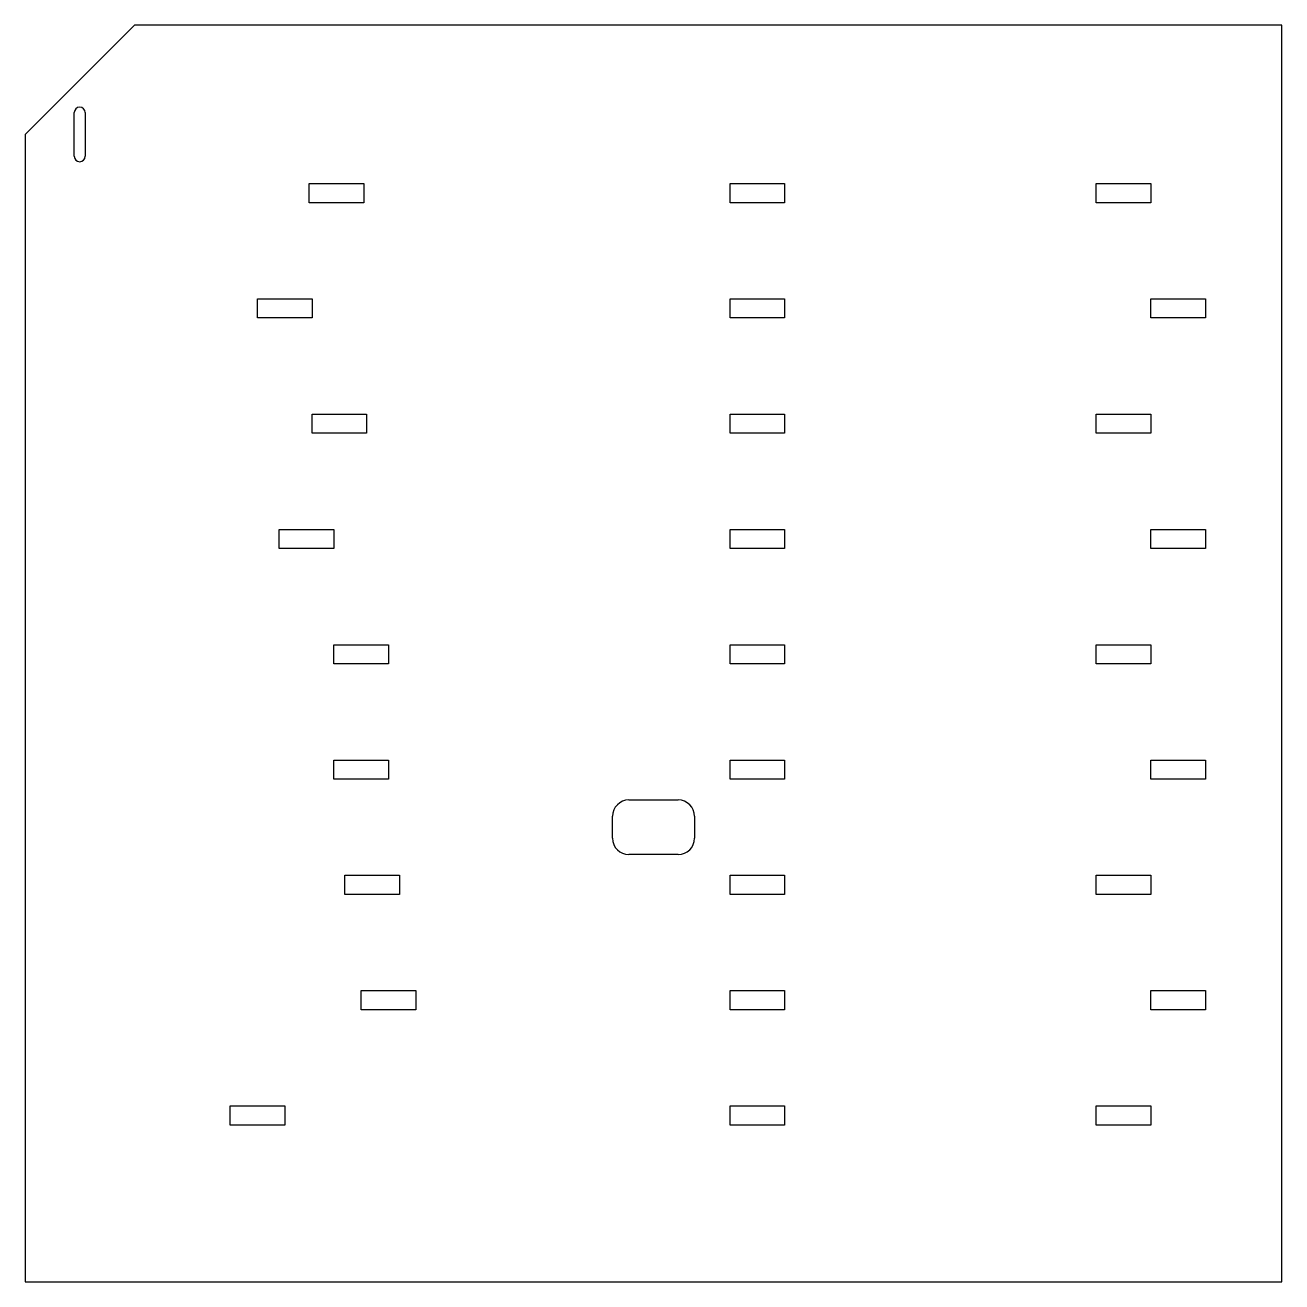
# Model space of a CAD drawing. Extents: x 126 to 356, y 99 to 329.
import ezdxf

# ---------------------------------------------------------------- set-up
doc = ezdxf.new("R2010")
doc.units = 0
doc.layers.add('SICHTBAR__ISO_', color=7, linetype='CONTINUOUS')

msp = doc.modelspace()

# ---------------------------------------------------------------- linework, layer by layer
at = {"layer": 'SICHTBAR__ISO_'}
for p, q in [((125.73, 308.53), (145.73, 328.53)), ((355.73, 328.53), (145.73, 328.53)), ((355.73, 98.53), (355.73, 328.53)), ((134.73, 304.53), (134.73, 312.53)), ((136.73, 312.53), (136.73, 304.53)), ((125.73, 308.53), (125.73, 98.53)), ((177.73, 299.53), (187.73, 299.53)), ((177.73, 296.03), (177.73, 299.53)), ((187.73, 299.53), (187.73, 296.03)), ((254.73, 299.53), (264.73, 299.53)), ((254.73, 296.03), (254.73, 299.53)), ((264.73, 299.53), (264.73, 296.03)), ((321.73, 299.53), (331.73, 299.53)), ((321.73, 296.03), (321.73, 299.53)), ((331.73, 299.53), (331.73, 296.03)), ((187.73, 296.03), (177.73, 296.03)), ((264.73, 296.03), (254.73, 296.03)), ((331.73, 296.03), (321.73, 296.03)), ((168.23, 278.43), (178.23, 278.43)), ((168.23, 274.93), (168.23, 278.43)), ((178.23, 278.43), (178.23, 274.93)), ((254.73, 278.43), (264.73, 278.43)), ((254.73, 274.93), (254.73, 278.43)), ((264.73, 278.43), (264.73, 274.93)), ((331.73, 278.43), (341.73, 278.43)), ((331.73, 274.93), (331.73, 278.43)), ((341.73, 278.43), (341.73, 274.93)), ((178.23, 274.93), (168.23, 274.93)), ((264.73, 274.93), (254.73, 274.93)), ((341.73, 274.93), (331.73, 274.93)), ((178.23, 257.33), (188.23, 257.33)), ((178.23, 253.83), (178.23, 257.33)), ((188.23, 257.33), (188.23, 253.83)), ((254.73, 257.33), (264.73, 257.33)), ((254.73, 253.83), (254.73, 257.33)), ((264.73, 257.33), (264.73, 253.83)), ((321.73, 257.33), (331.73, 257.33)), ((321.73, 253.83), (321.73, 257.33)), ((331.73, 257.33), (331.73, 253.83)), ((188.23, 253.83), (178.23, 253.83)), ((264.73, 253.83), (254.73, 253.83)), ((331.73, 253.83), (321.73, 253.83)), ((172.23, 236.23), (182.23, 236.23)), ((172.23, 232.73), (172.23, 236.23)), ((182.23, 236.23), (182.23, 232.73)), ((254.73, 236.23), (264.73, 236.23)), ((254.73, 232.73), (254.73, 236.23)), ((264.73, 236.23), (264.73, 232.73)), ((331.73, 236.23), (341.73, 236.23)), ((331.73, 232.73), (331.73, 236.23)), ((341.73, 236.23), (341.73, 232.73)), ((182.23, 232.73), (172.23, 232.73)), ((264.73, 232.73), (254.73, 232.73)), ((341.73, 232.73), (331.73, 232.73)), ((182.23, 215.13), (192.23, 215.13)), ((182.23, 211.63), (182.23, 215.13)), ((192.23, 215.13), (192.23, 211.63)), ((254.73, 215.13), (264.73, 215.13)), ((254.73, 211.63), (254.73, 215.13)), ((264.73, 215.13), (264.73, 211.63)), ((321.73, 215.13), (331.73, 215.13)), ((321.73, 211.63), (321.73, 215.13)), ((331.73, 215.13), (331.73, 211.63)), ((192.23, 211.63), (182.23, 211.63)), ((264.73, 211.63), (254.73, 211.63)), ((331.73, 211.63), (321.73, 211.63)), ((182.23, 194.03), (192.23, 194.03)), ((182.23, 190.53), (182.23, 194.03)), ((192.23, 194.03), (192.23, 190.53)), ((254.73, 194.03), (264.73, 194.03)), ((254.73, 190.53), (254.73, 194.03)), ((264.73, 194.03), (264.73, 190.53)), ((331.73, 194.03), (341.73, 194.03)), ((331.73, 190.53), (331.73, 194.03)), ((341.73, 194.03), (341.73, 190.53)), ((192.23, 190.53), (182.23, 190.53)), ((264.73, 190.53), (254.73, 190.53)), ((341.73, 190.53), (331.73, 190.53)), ((236.23, 186.73), (245.23, 186.73)), ((233.23, 179.73), (233.23, 183.73)), ((248.23, 183.73), (248.23, 179.73)), ((245.23, 176.73), (236.23, 176.73)), ((184.23, 172.93), (194.23, 172.93)), ((184.23, 169.43), (184.23, 172.93)), ((194.23, 172.93), (194.23, 169.43)), ((254.73, 172.93), (264.73, 172.93)), ((254.73, 169.43), (254.73, 172.93)), ((264.73, 172.93), (264.73, 169.43)), ((321.73, 172.93), (331.73, 172.93)), ((321.73, 169.43), (321.73, 172.93)), ((331.73, 172.93), (331.73, 169.43)), ((194.23, 169.43), (184.23, 169.43)), ((264.73, 169.43), (254.73, 169.43)), ((331.73, 169.43), (321.73, 169.43)), ((187.23, 151.83), (197.23, 151.83)), ((187.23, 148.33), (187.23, 151.83)), ((197.23, 151.83), (197.23, 148.33)), ((254.73, 151.83), (264.73, 151.83)), ((254.73, 148.33), (254.73, 151.83)), ((264.73, 151.83), (264.73, 148.33)), ((331.73, 151.83), (341.73, 151.83)), ((331.73, 148.33), (331.73, 151.83)), ((341.73, 151.83), (341.73, 148.33)), ((197.23, 148.33), (187.23, 148.33)), ((264.73, 148.33), (254.73, 148.33)), ((341.73, 148.33), (331.73, 148.33)), ((163.23, 130.73), (173.23, 130.73)), ((163.23, 127.23), (163.23, 130.73)), ((173.23, 130.73), (173.23, 127.23)), ((254.73, 130.73), (264.73, 130.73)), ((254.73, 127.23), (254.73, 130.73)), ((264.73, 130.73), (264.73, 127.23)), ((321.73, 130.73), (331.73, 130.73)), ((321.73, 127.23), (321.73, 130.73)), ((331.73, 130.73), (331.73, 127.23)), ((173.23, 127.23), (163.23, 127.23)), ((264.73, 127.23), (254.73, 127.23)), ((331.73, 127.23), (321.73, 127.23)), ((125.73, 98.53), (355.73, 98.53))]:
    msp.add_line(p, q, dxfattribs=at)
for centre, radius, start, end in [((135.73, 312.53), 1, 0, 180), ((135.73, 304.53), 1, 180, 0), ((236.23, 183.73), 3, 90, 180), ((245.23, 183.73), 3, 0, 90), ((236.23, 179.73), 3, 180, 270), ((245.23, 179.73), 3, 270, 0)]:
    msp.add_arc(centre, radius, start, end, dxfattribs=at)

doc.saveas('drawing.dxf')
